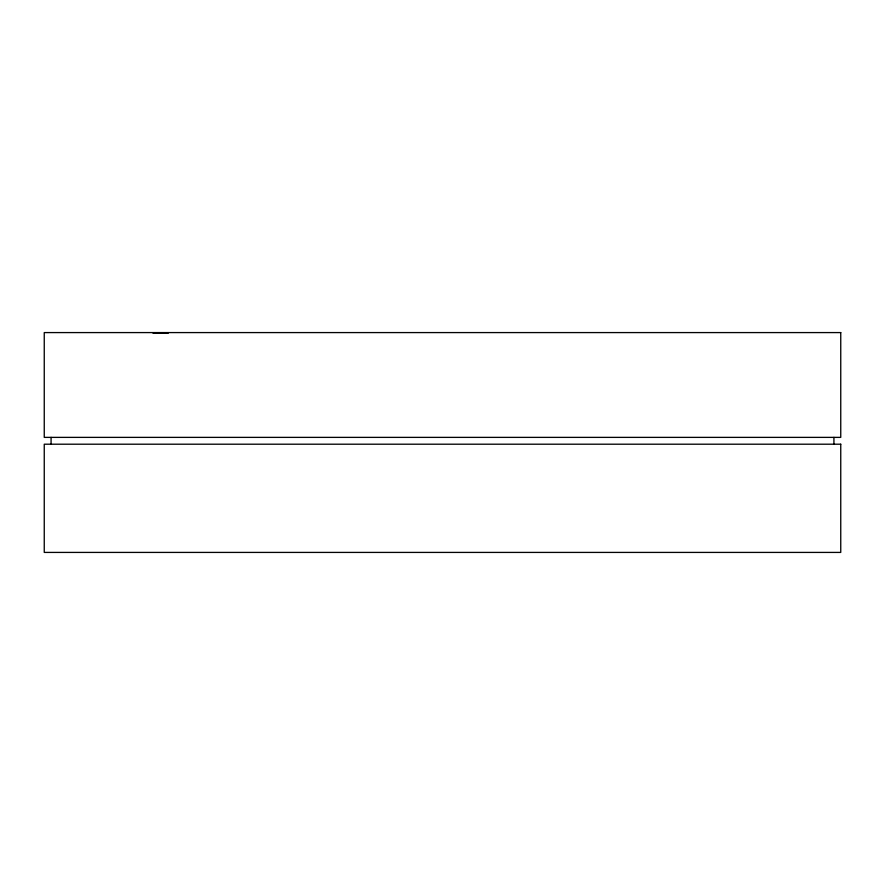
<?xml version="1.0" encoding="UTF-8"?>
<svg xmlns="http://www.w3.org/2000/svg" width="885" height="885" viewBox="0 0 885 885"><rect width="100%" height="100%" fill="white"/><g stroke="black" fill="none" stroke-linecap="round" stroke-linejoin="round"><path stroke-width="1.33" d="M152.994 333.18L168.316 333.18M833.924 437.378L833.924 444.204M51.076 437.378L51.076 444.204M840.75 332.583L44.25 332.583L44.25 437.378L840.75 437.378L840.75 332.583M840.75 444.204L44.25 444.204L44.25 552.417L840.75 552.417L840.75 444.204"/></g></svg>
